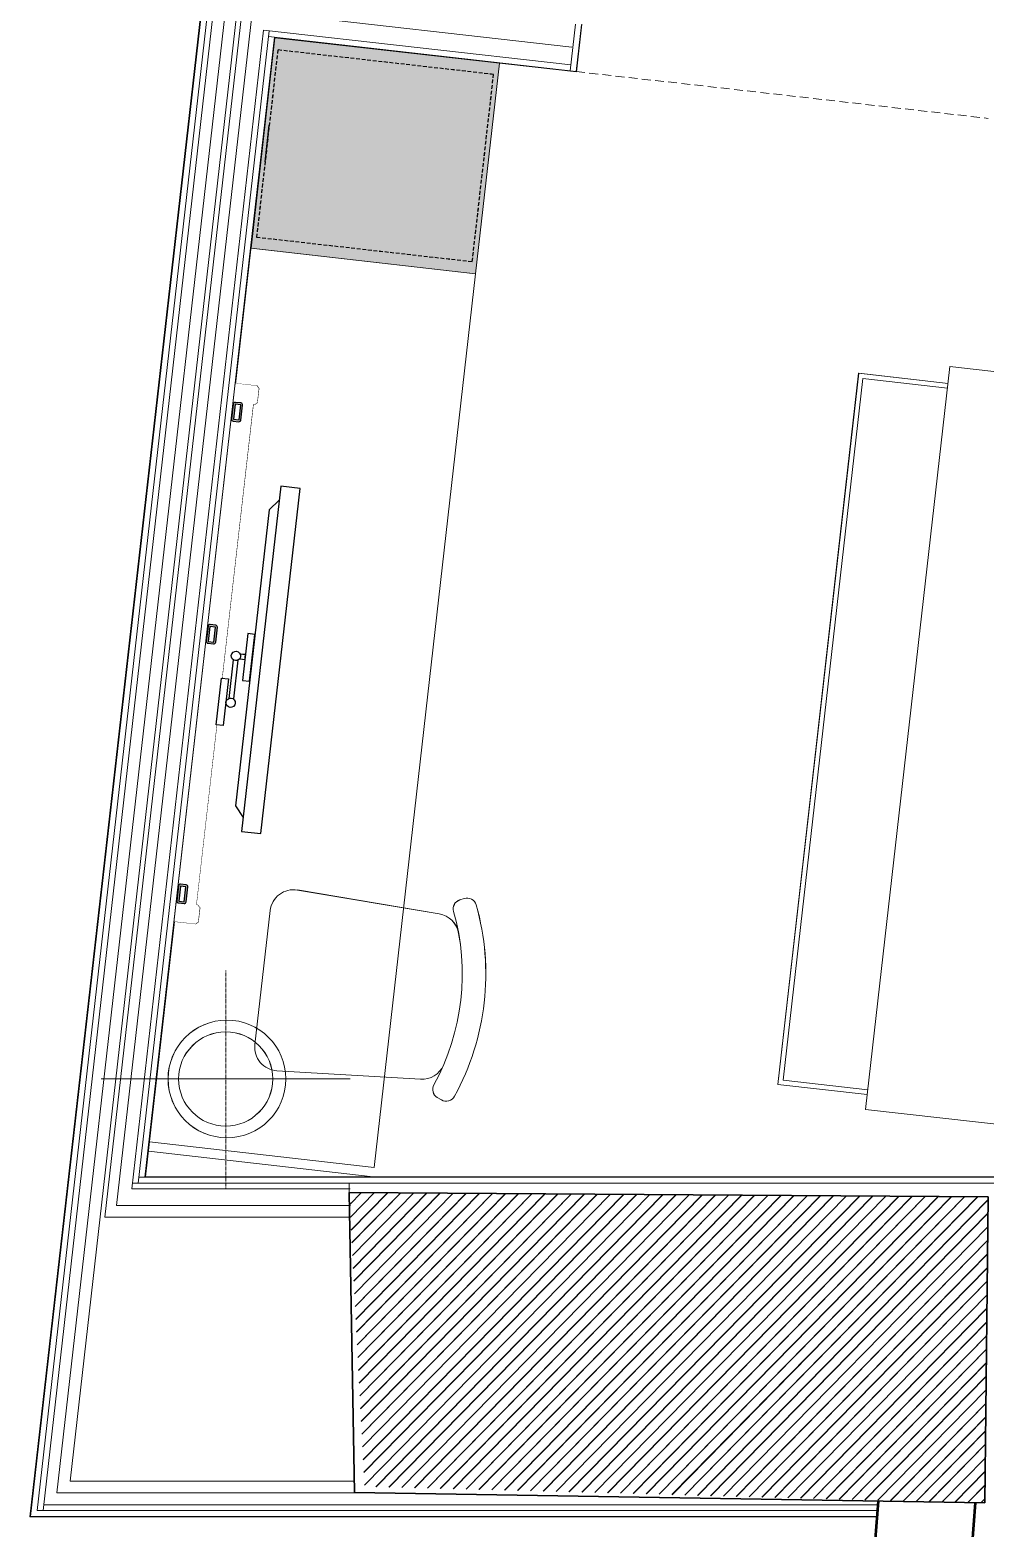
# Model space of a CAD drawing. Header units: millimetres. Extents: x 26282 to 30760, y 1404 to 4574.
# Drawn here: x 29072.4 to 29275.2, y 3479.2 to 3797.4 of the extents above; entities that cross this region are included whole.
import ezdxf

# ---------------------------------------------------------------- set-up
doc = ezdxf.new("R2010")
doc.units = ezdxf.units.MM
doc.header["$LTSCALE"] = 0.25
doc.set_wipeout_variables(frame=1)
for name, pattern in [('DOT2', [0.125, 0, -0.125]), ('HIDDEN', [0.375, 0.25, -0.125]), ('HIDDEN2', [4.7625, 3.175, -1.5875])]:
    doc.linetypes.add(name, pattern=pattern)
for name, color, linetype, lineweight in [('(YP-ZC) A-L-HIDDEN', 145, 'HIDDEN', 13), ('(YP-ZC) A-LW13', 148, 'Continuous', 13), ('AB-DUV', 4, 'Continuous', 50), ('AB-KOL', 2, 'Continuous', 30), ('FURNITURE (3RDF)', 43, 'Continuous', 20), ('GLASS (3RDF)', 140, 'Continuous', 9), ('GRİTON-tarama', 252, 'Continuous', 20), ('ID-ALCIPAN', 124, 'Continuous', 20), ('ID-HATCH', 252, 'Continuous', 18), ('LIGHTING FIXTURE (3RDF)', 20, 'Continuous', 15), ('METAL PROFILE (3RDF)', 251, 'Continuous', 18), ('WALL CLADDING (3RDF)', 43, 'Continuous', 13), ('WALLPAPER (3RDF)', 63, 'Continuous', 13), ('WOOD (3RDF)', 45, 'Continuous', 15)]:
    doc.layers.add(name, color=color, linetype=linetype, lineweight=lineweight)
for name, color, linetype in [('ACCESSORIES (3RDF)', 2, 'Continuous'), ('ID-PROFIL', 145, 'Continuous'), ('LEATHER (3RDF)', 57, 'Continuous'), ('WIPEOUT(3RDF)', 250, 'Continuous')]:
    doc.layers.add(name, color=color, linetype=linetype)
doc.linetypes.add('BATTING', pattern='A,0.0001,-0.1,[134,ltypeshp.shx,S=0.1,R=0,X=-0.1,Y=0],-0.2,[134,ltypeshp.shx,S=0.1,R=180,X=0.1,Y=0],-0.1', length=0.4001)

# ---------------------------------------------------------------- blocks, each defined once
blk = doc.blocks.new('CALISMA-SAND')
for p, q in [((0.58, 39.74, 0.02), (0.17, 40.65, 0.02)), ((42.8, 39.74, 0.02), (43.21, 40.65, 0.02)), ((4.01, 35.75, 0.02), (2.37, 5.27, 0.02)), ((39.37, 35.75, 0.02), (41.01, 5.27, 0.02)), ((36.01, 0, 0.02), (7.37, 0, 0.02))]:
    blk.add_line(p, q)
for centre, radius, start, end in [((21.69, -6.64, 0.02), 54, 67.7351, 112.2649), ((1.99, 41.48, 0.02), 2, 112.2649, 204.4692), ((21.69, -6.64, 0.02), 49, 67.7783, 112.2217), ((41.39, 41.48, 0.02), 2, 335.5308, 67.7351), ((2.4, 40.56, 0.02), 2, 204.4692, 292.2217), ((9, 35.48, 0.02), 5, 106.761, 176.9287), ((34.38, 35.48, 0.02), 5, 3.0713, 73.239), ((40.98, 40.56, 0.02), 2, 247.7783, 335.5308), ((7.37, 5, 0.02), 5, 176.9287, 270), ((36.01, 5, 0.02), 5, 270, 3.0713)]:
    blk.add_arc(centre, radius, start, end)
blk = doc.blocks.new('MINIBAR-02')
at = {"layer": 'GLASS (3RDF)'}
h = blk.add_hatch(dxfattribs=at)
h.set_pattern_fill('DOTS', color=163, scale=0.4)
h.set_pattern_definition([(0, (-22706.0425, -627.869), (0.3175, 0.635), [0, -0.635])])
h.paths.add_polyline_path([(55, 0), (10, 0), (10, 48), (55, 48)])
at = {"layer": 'ACCESSORIES (3RDF)', "linetype": 'HIDDEN2', "elevation": 0}
blk.add_lwpolyline([(12.49, 47.1), (12.5, 1), (52.5, 1), (52.49, 47.1)], close=True, dxfattribs=at)
at = {"layer": 'WOOD (3RDF)', "elevation": 0}
blk.add_lwpolyline([(55, 48), (55, 0), (10, 0), (10, 48)], close=True, dxfattribs=at)
blk = doc.blocks.new('20x40 profil')
at = {"layer": 'METAL PROFILE (3RDF)'}
h = blk.add_hatch(color=256, dxfattribs=at)
edge = h.paths.add_edge_path()
edge.add_line((-1.6, 2), (1.6, 2))
edge.add_arc((1.6, 1.6), 0.4, 360, 450, ccw=False)
edge.add_line((2, 1.6), (2, 0.4))
edge.add_arc((1.6, 0.4), 0.4, 270, 360, ccw=False)
edge.add_line((1.6, 0), (-1.6, 0))
edge.add_arc((-1.6, 0.4), 0.4, 180, 270, ccw=False)
edge.add_line((-2, 0.4), (-2, 1.6))
edge.add_arc((-1.6, 1.6), 0.4, 90, 180, ccw=False)
h.paths.add_polyline_path([(-1.6, 1.6), (1.6, 1.6), (1.6, 0.4), (-1.6, 0.4)], flags=16)
at = {"layer": 'ID-PROFIL'}
blk.add_lwpolyline([(1.6, 2), (-1.6, 2, 0.414214), (-2, 1.6), (-2, 0.4, 0.414214), (-1.6, 0), (1.6, 0, 0.414214), (2, 0.4), (2, 1.6, 0.414214)], format="xyb", close=True, dxfattribs=at)
blk.add_lwpolyline([(1.6, 1.6), (-1.6, 1.6), (-1.6, 0.4), (1.6, 0.4)], close=True, dxfattribs=at)
blk = doc.blocks.new('A$C338956E9')
at = {"layer": 'METAL PROFILE (3RDF)'}
h = blk.add_hatch(color=256, dxfattribs=at)
edge = h.paths.add_edge_path()
edge.add_line((0.4, 0), (3.6, 0))
edge.add_arc((3.6, 0.4), 0.4, 270, 360)
edge.add_line((4, 0.4), (4, 1.6))
edge.add_arc((3.6, 1.6), 0.4, 360, 450)
edge.add_line((3.6, 2), (0.4, 2))
edge.add_arc((0.4, 1.6), 0.4, 450, 540)
edge.add_line((0, 1.6), (0, 0.4))
edge.add_arc((0.4, 0.4), 0.4, 540, 630)
h.paths.add_polyline_path([(0.4, 0.4), (3.6, 0.4), (3.6, 1.6), (0.4, 1.6)], flags=16)
at = {"layer": 'METAL PROFILE (3RDF)', "color": 4, "xscale": -1, "rotation": 180}
blk.add_blockref('20x40 profil', (2, 2, 0), dxfattribs=at)
blk = doc.blocks.new('A$C5B9169E6')
blk.add_wipeout([(0, 0.01), (0, 4.13), (3, 4.13), (5.25, 6.01), (31.9, 6), (31.72, 7.5), (36.4, 7.5), (36.4, 8.64), (37.77, 10), (46.03, 10), (45.81, 10.5), (41.9, 10.5), (41.9, 12), (51.9, 12), (51.9, 10.5), (47.34, 10.5), (46.11, 10.5), (46.11, 10.12), (46.03, 9), (37.77, 9), (37.4, 8.64), (37.4, 7.5), (41.9, 7.5), (41.9, 6), (68.55, 6), (70.8, 4.13), (73.8, 4.12), (73.8, 0)]).translate(0, 0, -2.27).dxf.layer = 'WIPEOUT(3RDF)'
at = {"layer": 'ACCESSORIES (3RDF)', "elevation": -2.27}
for points in [[(37.77, 10), (46.03, 10)], [(46.9, 10.5), (51.9, 10.5), (51.9, 12), (41.9, 12), (41.9, 10.5), (51.9, 10.5)], [(36.9, 6), (31.9, 6), (31.9, 7.5), (41.9, 7.5), (41.9, 6), (31.9, 6)], [(37.4, 8.64), (37.4, 7.5), (36.4, 7.5)], [(36.9, 7.5), (36.4, 7.5), (36.4, 8.64)], [(37.77, 9), (46.03, 9)], [(3, 4.13), (5.25, 6.01), (68.55, 6), (70.8, 4.13)]]:
    blk.add_lwpolyline(points, dxfattribs=at)
blk.add_lwpolyline([(73.8, 4.12), (73.8, 0), (0, 0.01), (0, 4.13)], close=True, dxfattribs=at)
at = {"layer": 'ACCESSORIES (3RDF)', "extrusion": (7.07107e-17, 7.07107e-17, -1)}
blk.add_ellipse((36.9, 9.5, -2.27), major_axis=(0.707, 0.707), ratio=1, start_param=1.570796326794896, end_param=7.853981633974483, dxfattribs=at)
at = {"layer": 'ACCESSORIES (3RDF)', "extrusion": (1e-16, 1e-16, -1)}
blk.add_ellipse((46.9, 9.5, -2.27), major_axis=(0.707, -0.707), ratio=1, dxfattribs=at)
blk = doc.blocks.new('TVPANEL-01')
blk.add_wipeout([(-369.55, 81.55), (-369.55, 77.05), (-369.05, 76.55), (-366.05, 76.55), (-365.55, 77.05), (-365.55, 77.35), (-307.05, 77.35), (-258.55, 77.35), (-258.55, 77.05), (-258.05, 76.55), (-255.05, 76.55), (-254.55, 77.05), (-254.55, 81.55)]).dxf.layer = 'WIPEOUT(3RDF)'
at = {"layer": 'LEATHER (3RDF)', "elevation": 0}
blk.add_lwpolyline([(-260.55, 79.45), (-260.55, 79.55), (-258.55, 79.55), (-258.55, 77.35), (-365.55, 77.35), (-365.55, 79.55), (-363.55, 79.55), (-363.55, 79.45)], dxfattribs=at)
at = {"layer": 'WALL CLADDING (3RDF)', "ltscale": 0.25}
for p, q in [((-369.55, 81.55), (-369.55, 77.05)), ((-368.35, 81.55), (-369.55, 81.55)), ((-368.35, 81.55), (-368.35, 77.75)), ((-366.75, 81.55), (-366.75, 77.75)), ((-365.55, 81.55), (-366.75, 81.55)), ((-365.55, 81.55), (-365.55, 77.05)), ((-258.55, 81.55), (-258.55, 77.05)), ((-257.35, 81.55), (-258.55, 81.55)), ((-257.35, 81.55), (-257.35, 77.75)), ((-255.75, 81.55), (-255.75, 77.75)), ((-255.75, 81.55), (-254.55, 81.55)), ((-254.55, 81.55), (-254.55, 77.05)), ((-369.05, 76.55), (-369.55, 77.05)), ((-366.05, 76.55), (-369.05, 76.55)), ((-366.75, 77.75), (-368.35, 77.75)), ((-365.55, 77.05), (-366.05, 76.55)), ((-258.55, 77.05), (-258.05, 76.55)), ((-258.05, 76.55), (-255.05, 76.55)), ((-257.35, 77.75), (-255.75, 77.75)), ((-255.05, 76.55), (-254.55, 77.05))]:
    blk.add_line(p, q, dxfattribs=at)
at = {"layer": 'WALL CLADDING (3RDF)', "elevation": 0}
blk.add_lwpolyline([(-365.45, 77.45), (-365.45, 79.45), (-258.65, 79.45), (-258.65, 77.45), (-365.45, 77.45)], dxfattribs=at)
at = {"layer": 'WIPEOUT(3RDF)'}
for p, q in [((-255.75, 81.55), (-368.35, 81.55)), ((-258.55, 81.55), (-365.55, 81.55))]:
    blk.add_line(p, q, dxfattribs=at)
at = {"ltscale": 0.25}
for p in [(-365.55, 79.55, 0), (-318.06, 79.55, 0), (-262.55, 79.55, 0)]:
    blk.add_blockref('A$C338956E9', p, dxfattribs=at)
at = {"ltscale": 0.25, "rotation": 0.006196773708317901}
blk.add_blockref('A$C5B9169E6', (-348.95, 65.44, 2.27), dxfattribs=at)
blk = doc.blocks.new('A$C459B0783')
at = {"linetype": 'DOT2'}
blk.add_line((26.42, 0), (26.42, 46.35), dxfattribs=at)
blk.add_line((0, 23.26), (52.84, 23.26))
for centre, radius in [((26.68, 23.26), 12.5), ((26.42, 23.26), 10)]:
    blk.add_circle(centre, radius)
blk = doc.blocks.new('A$C4A193E75')
at = {"extrusion": (4.23988e-08, -1.94535e-07, 1)}
blk.add_line((18.1, 162.77, 0), (18.11, 4, 0), dxfattribs=at)
for p, q in [((78.1, 162.77, 0), (18.1, 162.77, 0)), ((-1, 7.17), (-1, 159.17)), ((-1, 159.17), (18.1, 159.17)), ((0, 8.17), (0, 158.17)), ((0, 158.17), (18.1, 158.17)), ((18.11, 7.17), (-1, 7.17)), ((18.11, 8.17), (0, 8.17)), ((78.11, 4, 0), (18.11, 4, 0))]:
    blk.add_line(p, q)
blk = doc.blocks.new('ODA214')
at = {"layer": 'FURNITURE (3RDF)', "rotation": 90}
blk.add_blockref('A$C4A193E75', (258.66, 1, 0), dxfattribs=at)
blk = doc.blocks.new('A$C187D15ED')
at = {"layer": '(YP-ZC) A-L-HIDDEN', "ltscale": 30}
blk.add_line((9617.94, 3583.51), (9705.41, 3573.57), dxfattribs=at)
at = {"layer": '(YP-ZC) A-LW13', "ltscale": 0.25}
for p, q in [((9510.51, 3284.14, 0), (9571.35, 3819.49, 0)), ((9510.51, 3284.14, 0), (9571.35, 3819.49, 0)), ((9517.89, 3340.21, 0), (9572.23, 3818.38, 0)), ((9517.89, 3340.21, 0), (9572.23, 3818.38, 0)), ((9570.07, 3340.21), (9517.89, 3340.21, 0)), ((9570.07, 3340.21), (9517.89, 3340.21, 0)), ((9570.79, 3284.14), (9510.51, 3284.14)), ((9570.79, 3284.14), (9510.51, 3284.14))]:
    blk.add_line(p, q, dxfattribs=at)
at = {"layer": 'AB-DUV'}
for p, q in [((9681.52, 3271.84), (9682.14, 3279.88)), ((9702.02, 3270.22), (9702.74, 3279.54))]:
    blk.add_line(p, q, dxfattribs=at)
at = {"layer": 'AB-KOL'}
for p, q in [((9570.89, 3281.72), (9569.75, 3345.46)), ((9704.75, 3279.51), (9570.89, 3281.72))]:
    blk.add_line(p, q, dxfattribs=at)
at = {"layer": 'Defpoints', "ltscale": 0.2}
blk.add_line((9551.92, 3564.33, 0), (9552.8, 3572.12, 0), dxfattribs=at)
at = {"layer": 'FURNITURE (3RDF)'}
for p, q in [((9596.62, 3540.55, 0), (9575.05, 3350.79, 0)), ((9527.13, 3354.23, 0), (9574.83, 3348.81, 0)), ((9527.36, 3356.21, 0), (9575.05, 3350.79, 0))]:
    blk.add_line(p, q, dxfattribs=at)
at = {"layer": 'ID-ALCIPAN', "ltscale": 0.25}
for p, q in [((9502.11, 3276.64, 0), (9564.74, 3827.79, 0)), ((9503.51, 3277.89, 0), (9565.84, 3826.4, 0)), ((9504.77, 3277.89, 0), (9566.95, 3825.02, 0)), ((9523.6, 3346.21, 0), (9551.57, 3592.32, 0)), ((9525, 3347.46, 0), (9552.81, 3592.18, 0)), ((9551.57, 3592.32), (9616.84, 3584.9)), ((9617.83, 3593.6), (9616.7, 3583.66)), ((9619.07, 3593.46), (9617.94, 3583.52)), ((9526.4, 3348.71, 0), (9553.92, 3590.8, 0)), ((9552.67, 3590.94), (9617.94, 3583.52)), ((9569.75, 3345.46), (9569.75, 3347.46)), ((9569.96, 3346.21), (9523.6, 3346.21)), ((9681.99, 3277.89), (9503.51, 3277.89)), ((9682.08, 3279.14), (9504.91, 3279.14)), ((9681.89, 3276.64, 0), (9502.11, 3276.64, 0))]:
    blk.add_line(p, q, dxfattribs=at)
at = {"layer": 'ID-HATCH', "linetype": 'BATTING', "lineweight": 0, "ltscale": 4.5}
for p, q in [((9507.71, 3281.64, 0), (9569.11, 3821.95, 0)), ((9520.39, 3342.71, 0), (9574.13, 3815.65, 0)), ((9570.02, 3342.71), (9520.39, 3342.71, 0)), ((9570.83, 3281.64), (9507.71, 3281.64))]:
    blk.add_line(p, q, dxfattribs=at)
at = {"layer": 'ID-HATCH', "linetype": 'BATTING', "lineweight": 0, "ltscale": 7.3}
blk.add_line((9552, 3596.05), (9617.06, 3588.65), dxfattribs=at)
at = {"layer": 'WALLPAPER (3RDF)'}
for p, q in [((9502, 3276.54), (9564.66, 3827.9, 0)), ((9619.18, 3593.54), (9618.03, 3583.41)), ((9526.52, 3348.81), (9554, 3590.69, 0)), ((9554, 3590.69, 0), (9618.03, 3583.41)), ((9681.88, 3276.54), (9502, 3276.54))]:
    blk.add_line(p, q, dxfattribs=at)
at = {"layer": 'FURNITURE (3RDF)', "ltscale": 0.25, "rotation": 83.51678702172242}
blk.add_blockref('MINIBAR-02', (9595.49, 3530.62, 0), dxfattribs=at)
at = {"layer": 'FURNITURE (3RDF)', "xscale": -1, "rotation": 263.5197725261504}
blk.add_blockref('CALISMA-SAND', (9548.93, 3369.54, -0.02), dxfattribs=at)
at = {"layer": 'LIGHTING FIXTURE (3RDF)', "ltscale": 0.2}
blk.add_blockref('A$C459B0783', (9517.13, 3346.3), dxfattribs=at)
at = {"layer": 'FURNITURE (3RDF)', "rotation": 263.5163743246378}
blk.add_blockref('ODA214', (9689.17, 3618.28, 0), dxfattribs=at)
at = {"layer": 'FURNITURE (3RDF)', "xscale": -0.9999999999999992, "rotation": 83.51678702176382}
blk.add_blockref('TVPANEL-01', (9584.96, 3140.88, 0), dxfattribs=at)
at = {"layer": 'GRİTON-tarama'}
h = blk.add_hatch(dxfattribs=at)
h.set_pattern_fill('JIS_LC_20', color=256, scale=0.1, angle=1080.5263, style=0)
h.set_pattern_definition([(45.526284, (-67218.126, -80117.726), (-1.42714382, 1.401163986), []), (45.526284, (-67218.086, -80117.7256), (-1.42714382, 1.401163986), [])])
h.paths.add_polyline_path([(9705.41, 3344.5), (9569.75, 3345.46), (9573.03, 3283.01), (9704.75, 3279.51)])
at = {"layer": 'AB-KOL'}
for q in [(9569.75, 3345.46), (9704.75, 3279.51)]:
    blk.add_line((9705.41, 3344.5), q, dxfattribs=at)
at = {"layer": 'ID-ALCIPAN', "ltscale": 0.25}
for p, q in [((9523.75, 3347.46), (9707.41, 3347.46)), ((9525.15, 3348.71), (9708.66, 3348.71))]:
    blk.add_line(p, q, dxfattribs=at)
at = {"layer": 'WALLPAPER (3RDF)'}
blk.add_line((9526.52, 3348.81), (9708.76, 3348.81), dxfattribs=at)

msp = doc.modelspace()

# ---------------------------------------------------------------- block references
at = {"layer": 'AB-DUV', "ltscale": 100}
msp.add_blockref('A$C187D15ED', (19570.424, 205.028, 5.126), dxfattribs=at)

# ---------------------------------------------------------------- next in the draw order: hatches: boundary and pattern name
at = {"layer": 'GLASS (3RDF)'}
h = msp.add_hatch(dxfattribs=at)
h.set_pattern_fill('DOTS', color=163, scale=0.4, angle=83.51679)
h.set_pattern_definition([(83.516787, (27225.9772, -18896.08576), (-0.59508957, 0.387168767), [0, -0.635])])
h.paths.add_polyline_path([(29172.121, 3790.293), (29167.04, 3745.581), (29119.346, 3751.001), (29124.428, 3795.713)])

# ---------------------------------------------------------------- next in the draw order: linework, layer by layer
at = {"layer": 'ACCESSORIES (3RDF)', "linetype": 'HIDDEN2', "elevation": 5.126}
msp.add_lwpolyline([(29120.527, 3753.377), (29166.332, 3748.178), (29170.849, 3787.922), (29125.044, 3793.121)], close=True, dxfattribs=at)
at = {"layer": 'FURNITURE (3RDF)', "extrusion": (2.01609e-08, -1.98078e-07, 1)}
msp.add_line((29267.745, 3725.876, 5.126), (29249.822, 3568.121, 5.126), dxfattribs=at)
at = {"layer": 'FURNITURE (3RDF)'}
for p, q in [((29327.362, 3719.101, 5.126), (29267.746, 3725.876, 5.126)), ((29231.194, 3573.431, 5.126), (29248.358, 3724.458, 5.126)), ((29232.3, 3574.311, 5.126), (29249.238, 3723.352, 5.126)), ((29248.358, 3724.458, 5.126), (29267.339, 3722.301, 5.126)), ((29249.238, 3723.352, 5.126), (29267.226, 3721.308, 5.126)), ((29159.318, 3609.65, 5.126), (29129.214, 3614.716, 5.126)), ((29163.665, 3612.605, 5.126), (29164.617, 3612.914, 5.126)), ((29123.417, 3610.349, 5.126), (29120.183, 3581.885, 5.126)), ((29155.327, 3574.515, 5.126), (29124.854, 3576.33, 5.126)), ((29250.18, 3571.273, 5.126), (29231.194, 3573.431, 5.126)), ((29250.293, 3572.266, 5.126), (29232.3, 3574.311, 5.126)), ((29158.9, 3570.66, 5.126), (29159.759, 3570.146, 5.126)), ((29309.436, 3561.346, 5.126), (29249.819, 3568.122, 5.126))]:
    msp.add_line(p, q, dxfattribs=at)
for centre, radius, start, end in [((29128.385, 3609.785, 5.126), 5, 80.44851, 173.51977), ((29164.282, 3610.703, 5.126), 2, 107.98902, 195.74143), ((29115.198, 3596.867, 5.126), 53.997, 331.25486, 15.78468), ((29165.234, 3611.012, 5.126), 2, 15.78468, 107.98902), ((29115.198, 3596.867, 5.126), 48.997, 331.29811, 15.74143), ((29158.489, 3604.719, 5.126), 5, 10.28079, 80.44851), ((29125.151, 3581.321, 5.126), 5, 173.51977, 266.59104), ((29155.625, 3579.506, 5.126), 5, 266.59104, 336.75876), ((29159.929, 3572.376, 5.126), 2, 151.29811, 239.05053), ((29160.787, 3571.861, 5.126), 2, 239.05053, 331.25486)]:
    msp.add_arc(centre, radius, start, end, dxfattribs=at)
at = {"layer": 'LEATHER (3RDF)', "elevation": 5.126}
msp.add_lwpolyline([(29105.866, 3613.761), (29105.767, 3613.772), (29105.541, 3611.785), (29107.725, 3611.537), (29119.807, 3717.853), (29117.621, 3718.101), (29117.395, 3716.114), (29117.494, 3716.103)], dxfattribs=at)
at = {"layer": 'LIGHTING FIXTURE (3RDF)', "linetype": 'DOT2'}
msp.add_line((29113.977, 3551.323, 5.126), (29113.977, 3597.671, 5.126), dxfattribs=at)
at = {"layer": 'LIGHTING FIXTURE (3RDF)'}
msp.add_line((29087.555, 3574.581, 5.126), (29140.399, 3574.581, 5.126), dxfattribs=at)
for centre, radius in [((29114.24, 3574.581, 5.126), 12.5), ((29113.977, 3574.581, 5.126), 10)]:
    msp.add_circle(centre, radius, dxfattribs=at)
at = {"layer": 'WALL CLADDING (3RDF)', "ltscale": 0.25}
for p, q in [((29115.633, 3718.327, 5.126), (29115.769, 3719.519, 5.126)), ((29115.769, 3719.519, 5.126), (29119.545, 3719.09, 5.126)), ((29115.95, 3721.109, 5.126), (29116.085, 3722.301, 5.126)), ((29115.95, 3721.109, 5.126), (29119.725, 3720.68, 5.126)), ((29116.085, 3722.301, 5.126), (29120.556, 3721.793, 5.126)), ((29119.545, 3719.09, 5.126), (29119.725, 3720.68, 5.126)), ((29120.997, 3721.24, 5.126), (29120.556, 3721.793, 5.126)), ((29120.658, 3718.259, 5.126), (29120.997, 3721.24, 5.126)), ((29115.633, 3718.327, 5.126), (29120.105, 3717.819, 5.126)), ((29120.105, 3717.819, 5.126), (29120.658, 3718.259, 5.126)), ((29103.416, 3610.819, 5.126), (29103.552, 3612.011, 5.126)), ((29103.552, 3612.011, 5.126), (29108.023, 3611.503, 5.126)), ((29108.023, 3611.503, 5.126), (29108.463, 3610.95, 5.126)), ((29103.236, 3609.229, 5.126), (29103.1, 3608.037, 5.126)), ((29103.1, 3608.037, 5.126), (29107.571, 3607.529, 5.126)), ((29103.236, 3609.229, 5.126), (29107.011, 3608.8, 5.126)), ((29103.416, 3610.819, 5.126), (29107.192, 3610.39, 5.126)), ((29107.192, 3610.39, 5.126), (29107.011, 3608.8, 5.126)), ((29108.125, 3607.969, 5.126), (29107.571, 3607.529, 5.126)), ((29108.463, 3610.95, 5.126), (29108.125, 3607.969, 5.126))]:
    msp.add_line(p, q, dxfattribs=at)
at = {"layer": 'WALL CLADDING (3RDF)', "elevation": 5.126}
msp.add_lwpolyline([(29119.696, 3717.765), (29117.709, 3717.99), (29105.652, 3611.873), (29107.639, 3611.647), (29119.696, 3717.765)], dxfattribs=at)
at = {"layer": 'WIPEOUT(3RDF)'}
for p, q in [((29103.236, 3609.229, 5.126), (29115.95, 3721.109, 5.126)), ((29103.552, 3612.011, 5.126), (29115.633, 3718.327, 5.126))]:
    msp.add_line(p, q, dxfattribs=at)
at = {"layer": 'WOOD (3RDF)', "elevation": 5.126}
msp.add_lwpolyline([(29124.428, 3795.713), (29172.121, 3790.293), (29167.04, 3745.581), (29119.346, 3751.001)], close=True, dxfattribs=at)

# ---------------------------------------------------------------- next in the draw order: wipeouts: each hides what was drawn before it
msp.add_wipeout([(29116.085, 3722.301), (29120.556, 3721.793), (29120.997, 3721.24), (29120.658, 3718.259), (29120.105, 3717.819), (29119.807, 3717.853), (29113.201, 3659.727), (29107.725, 3611.537), (29108.023, 3611.503), (29108.463, 3610.95), (29108.125, 3607.969), (29107.571, 3607.529), (29103.1, 3608.037)]).translate(0, 0, 5.126).dxf.layer = 'WIPEOUT(3RDF)'

# ---------------------------------------------------------------- next in the draw order: hatches: boundary and pattern name
at = {"layer": 'METAL PROFILE (3RDF)'}
h = msp.add_hatch(color=256, dxfattribs=at)
edge = h.paths.add_edge_path()
edge.add_line((29117.575, 3717.704), (29117.214, 3714.524))
edge.add_arc((29116.817, 3714.569), 0.4, -96.48321, -6.48321, ccw=False)
edge.add_line((29116.772, 3714.172), (29115.579, 3714.307))
edge.add_arc((29115.624, 3714.705), 0.4, -186.48321, -96.48321, ccw=False)
edge.add_line((29115.227, 3714.75), (29115.588, 3717.929))
edge.add_arc((29115.986, 3717.884), 0.4, -276.48321, -186.48321, ccw=False)
edge.add_line((29116.031, 3718.282), (29117.223, 3718.146))
edge.add_arc((29117.178, 3717.749), 0.4, -366.48321, -276.48321, ccw=False)
h.paths.add_polyline_path([(29117.178, 3717.749), (29116.817, 3714.569), (29115.624, 3714.705), (29115.986, 3717.884)], flags=16)
h = msp.add_hatch(color=256, dxfattribs=at)
edge = h.paths.add_edge_path()
edge.add_line((29117.575, 3717.704), (29117.214, 3714.524))
edge.add_arc((29116.817, 3714.569), 0.4, 263.51679, 353.51679, ccw=False)
edge.add_line((29116.772, 3714.172), (29115.579, 3714.307))
edge.add_arc((29115.624, 3714.705), 0.4, 173.51679, 263.51679, ccw=False)
edge.add_line((29115.227, 3714.75), (29115.588, 3717.929))
edge.add_arc((29115.986, 3717.884), 0.4, 83.51679, 173.51679, ccw=False)
edge.add_line((29116.031, 3718.282), (29117.223, 3718.146))
edge.add_arc((29117.178, 3717.749), 0.4, -6.48321, 83.51679, ccw=False)
h.paths.add_polyline_path([(29117.178, 3717.749), (29116.817, 3714.569), (29115.624, 3714.705), (29115.986, 3717.884)], flags=16)
h = msp.add_hatch(color=256, dxfattribs=at)
edge = h.paths.add_edge_path()
edge.add_line((29112.213, 3670.515), (29111.852, 3667.335))
edge.add_arc((29111.454, 3667.38), 0.4, -96.48321, -6.48321, ccw=False)
edge.add_line((29111.409, 3666.983), (29110.217, 3667.118))
edge.add_arc((29110.262, 3667.516), 0.4, -186.48321, -96.48321, ccw=False)
edge.add_line((29109.864, 3667.561), (29110.226, 3670.741))
edge.add_arc((29110.623, 3670.695), 0.4, -276.48321, -186.48321, ccw=False)
edge.add_line((29110.668, 3671.093), (29111.861, 3670.957))
edge.add_arc((29111.816, 3670.56), 0.4, -366.48321, -276.48321, ccw=False)
h.paths.add_polyline_path([(29111.816, 3670.56), (29111.454, 3667.38), (29110.262, 3667.516), (29110.623, 3670.695)], flags=16)
h = msp.add_hatch(color=256, dxfattribs=at)
edge = h.paths.add_edge_path()
edge.add_line((29112.213, 3670.515), (29111.852, 3667.335))
edge.add_arc((29111.454, 3667.38), 0.4, 263.51679, 353.51679, ccw=False)
edge.add_line((29111.409, 3666.983), (29110.217, 3667.118))
edge.add_arc((29110.262, 3667.516), 0.4, 173.51679, 263.51679, ccw=False)
edge.add_line((29109.864, 3667.561), (29110.226, 3670.741))
edge.add_arc((29110.623, 3670.695), 0.4, 83.51679, 173.51679, ccw=False)
edge.add_line((29110.668, 3671.093), (29111.861, 3670.957))
edge.add_arc((29111.816, 3670.56), 0.4, -6.48321, 83.51679, ccw=False)
h.paths.add_polyline_path([(29111.816, 3670.56), (29111.454, 3667.38), (29110.262, 3667.516), (29110.623, 3670.695)], flags=16)
h = msp.add_hatch(color=256, dxfattribs=at)
edge = h.paths.add_edge_path()
edge.add_line((29105.946, 3615.362), (29105.584, 3612.183))
edge.add_arc((29105.187, 3612.228), 0.4, -96.48321, -6.48321, ccw=False)
edge.add_line((29105.142, 3611.83), (29103.949, 3611.966))
edge.add_arc((29103.994, 3612.363), 0.4, -186.48321, -96.48321, ccw=False)
edge.add_line((29103.597, 3612.409), (29103.958, 3615.588))
edge.add_arc((29104.356, 3615.543), 0.4, -276.48321, -186.48321, ccw=False)
edge.add_line((29104.401, 3615.94), (29105.593, 3615.805))
edge.add_arc((29105.548, 3615.407), 0.4, -366.48321, -276.48321, ccw=False)
h.paths.add_polyline_path([(29105.548, 3615.407), (29105.187, 3612.228), (29103.994, 3612.363), (29104.356, 3615.543)], flags=16)
h = msp.add_hatch(color=256, dxfattribs=at)
edge = h.paths.add_edge_path()
edge.add_line((29105.946, 3615.362), (29105.584, 3612.183))
edge.add_arc((29105.187, 3612.228), 0.4, 263.51679, 353.51679, ccw=False)
edge.add_line((29105.142, 3611.83), (29103.949, 3611.966))
edge.add_arc((29103.994, 3612.363), 0.4, 173.51679, 263.51679, ccw=False)
edge.add_line((29103.597, 3612.409), (29103.958, 3615.588))
edge.add_arc((29104.356, 3615.543), 0.4, 83.51679, 173.51679, ccw=False)
edge.add_line((29104.401, 3615.94), (29105.593, 3615.805))
edge.add_arc((29105.548, 3615.407), 0.4, -6.48321, 83.51679, ccw=False)
h.paths.add_polyline_path([(29105.548, 3615.407), (29105.187, 3612.228), (29103.994, 3612.363), (29104.356, 3615.543)], flags=16)

# ---------------------------------------------------------------- next in the draw order: linework, layer by layer
at = {"layer": 'ID-PROFIL', "elevation": 5.126}
for points in [[(29117.214, 3714.524), (29117.575, 3717.704, 0.4142136), (29117.223, 3718.146), (29116.031, 3718.282, 0.4142136), (29115.588, 3717.929), (29115.227, 3714.75, 0.4142136), (29115.579, 3714.307), (29116.772, 3714.172, 0.4142136)], [(29111.852, 3667.335), (29112.213, 3670.515, 0.4142136), (29111.861, 3670.957), (29110.668, 3671.093, 0.4142136), (29110.226, 3670.741), (29109.864, 3667.561, 0.4142136), (29110.217, 3667.118), (29111.409, 3666.983, 0.4142136)], [(29105.584, 3612.183), (29105.946, 3615.362, 0.4142136), (29105.593, 3615.805), (29104.401, 3615.94, 0.4142136), (29103.958, 3615.588), (29103.597, 3612.409, 0.4142136), (29103.949, 3611.966), (29105.142, 3611.83, 0.4142136)]]:
    msp.add_lwpolyline(points, format="xyb", close=True, dxfattribs=at)
for points in [[(29116.817, 3714.569), (29117.178, 3717.749), (29115.986, 3717.884), (29115.624, 3714.705)], [(29111.454, 3667.38), (29111.816, 3670.56), (29110.623, 3670.695), (29110.262, 3667.516)], [(29105.187, 3612.228), (29105.548, 3615.407), (29104.356, 3615.543), (29103.994, 3612.363)]]:
    msp.add_lwpolyline(points, close=True, dxfattribs=at)

# ---------------------------------------------------------------- next in the draw order: wipeouts: each hides what was drawn before it
msp.add_wipeout([(29129.757, 3700.015), (29125.659, 3700.481), (29125.32, 3697.5), (29123.203, 3695.476), (29120.194, 3668.997), (29118.724, 3669.348), (29118.195, 3664.695), (29117.069, 3664.823), (29115.557, 3663.62), (29114.623, 3655.405), (29114.152, 3655.688), (29114.593, 3659.569), (29113.103, 3659.738), (29111.974, 3649.802), (29113.464, 3649.633), (29113.979, 3654.167), (29114.118, 3655.386), (29114.503, 3655.342), (29115.617, 3655.292), (29116.551, 3663.507), (29116.956, 3663.83), (29118.082, 3663.702), (29117.574, 3659.23), (29119.065, 3659.061), (29116.056, 3632.581), (29117.665, 3630.134), (29117.326, 3627.153), (29121.424, 3626.687)]).translate(0, 0, 5.126).dxf.layer = 'WIPEOUT(3RDF)'

# ---------------------------------------------------------------- next in the draw order: linework, layer by layer
at = {"layer": 'ACCESSORIES (3RDF)', "elevation": 5.126}
msp.add_lwpolyline([(29117.326, 3627.153), (29121.424, 3626.687), (29129.757, 3700.015), (29125.659, 3700.481)], close=True, dxfattribs=at)
for points in [[(29125.32, 3697.5), (29123.203, 3695.476), (29116.056, 3632.581), (29117.665, 3630.134)], [(29119.629, 3664.029), (29120.194, 3668.997), (29118.703, 3669.166), (29117.574, 3659.23), (29119.065, 3659.061), (29120.194, 3668.997)], [(29115.557, 3663.62), (29114.623, 3655.405)], [(29116.551, 3663.507), (29115.617, 3655.292)], [(29116.956, 3663.83), (29118.082, 3663.701), (29118.195, 3664.695)], [(29118.139, 3664.198), (29118.195, 3664.695), (29117.069, 3664.823)], [(29114.029, 3654.601), (29113.464, 3649.633), (29111.974, 3649.802), (29113.103, 3659.738), (29114.593, 3659.569), (29113.464, 3649.633)]]:
    msp.add_lwpolyline(points, dxfattribs=at)
at = {"layer": 'ACCESSORIES (3RDF)'}
for centre in [(29116.152, 3664.424, 5.126), (29115.022, 3654.488, 5.126)]:
    msp.add_ellipse(centre, major_axis=(-0.707, 0.707), ratio=1, start_param=3.0283311, end_param=9.3115164, dxfattribs=at)

doc.saveas('drawing.dxf')
